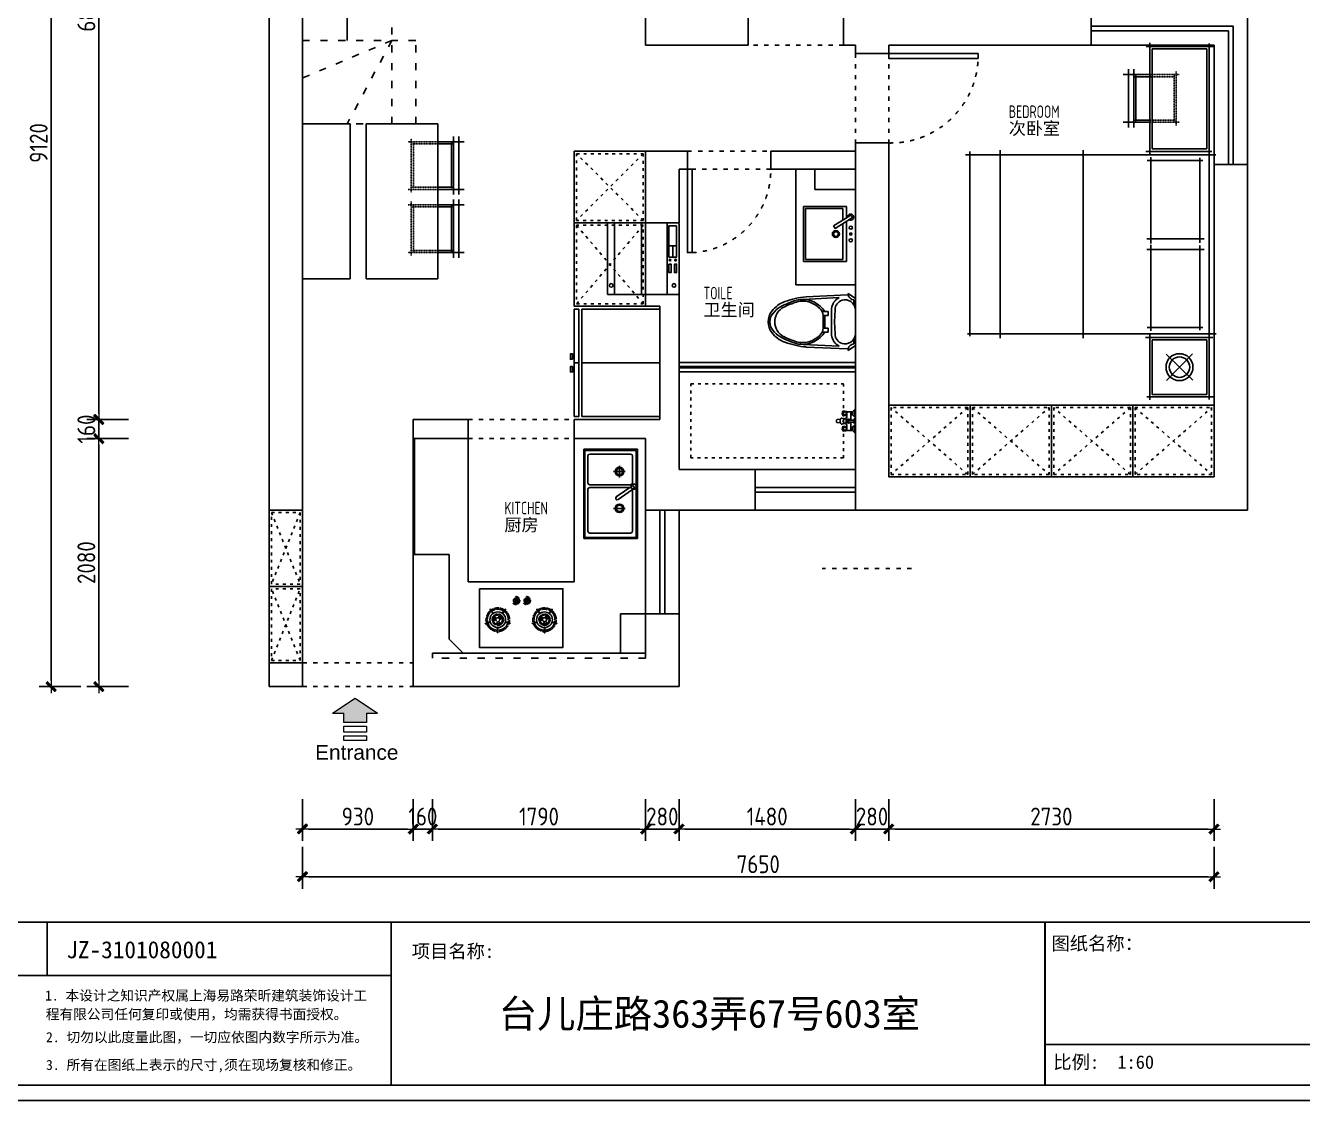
# Model space of a CAD drawing. Header units: millimetres. Extents: x -58733 to 427521, y -235734 to 553534.
# Drawn here: x 8254 to 18970, y 438653 to 447669 of the extents above; entities that cross this region are included whole.
import ezdxf

# ---------------------------------------------------------------- set-up
doc = ezdxf.new("R2010")
doc.units = ezdxf.units.MM
doc.linetypes.add('ACAD_ISO02W100', pattern=[15, 12, -3])
doc.linetypes.add('ACAD_ISO03W100', pattern=[30, 12, -18])
for name, color, linetype in [('00-墙体', 7, 'Continuous'), ('02-洁具及配件（地平图显示）', 1, 'Continuous'), ('02-活动家具', 1, 'Continuous'), ('4平-文字', 7, 'Continuous'), ('4平-灶具', 7, 'Continuous'), ('E-立面活动家具', 1, 'Continuous'), ('ZL家具内框', 251, 'Continuous'), ('ZL家具外框', 1, 'Continuous'), ('ZL窗户内线', 251, 'Continuous'), ('图框', 251, 'Continuous'), ('目录文字', 8, 'Continuous')]:
    doc.layers.add(name, color=color, linetype=linetype)
for name, color, linetype, lineweight in [('0－图框', 8, 'Continuous', 0), ('P★10 文字说明', 32, 'Continuous', 0), ('P－墙体', 255, 'Continuous', 15), ('墙体', 7, 'Continuous', 30)]:
    doc.layers.add(name, color=color, linetype=linetype, lineweight=lineweight)
doc.styles.add('CCD_DIM', font='ARCHS.SHX')
doc.styles.add('DIM_FONT', font='', dxfattribs={"width": 0.8})
doc.styles.get("Standard").update_dxf_attribs({"font": 'simsun.ttc'})
doc.styles.add('宋体', font='simsun.ttc', dxfattribs={"height": 120})
doc.styles.add('编号', font='ARCHSTYL.SHX', dxfattribs={"width": 0.8})
doc.styles.add('黑体', font='simhei.ttf')
doc.styles.get('DIM_FONT').set_extended_font_data('SimSun')
doc.dimstyles.new('海龍1：50', dxfattribs={"dimscale": 50, "dimtxt": 3, "dimasz": 1, "dimexe": 2, "dimexo": 2, "dimgap": 0.6, "dimtad": 1, "dimdec": 0, "dimrnd": 5, "dimdsep": 46, "dimtxsty": 'CCD_DIM', "dimblk": 'WS-cj', "dimcen": 1, "dimclrd": 242, "dimclre": 242, "dimclrt": 2, "dimadec": 0, "dimazin": 2, "dimtfac": 1, "dimtdec": 0, "dimtix": 1, "dimtmove": 2, "dimatfit": 3, "dimldrblk": 'CCD_Leader_Arrow', "dimfxl": 5, "dimfxlon": 1, "dimtolj": 1, "dimarcsym": 0})

# ---------------------------------------------------------------- blocks, each defined once
blk = doc.blocks.new('A$C79D64CA1')
at = {"layer": '0－图框'}
blk.add_hatch(color=6, dxfattribs=at).paths.add_polyline_path([(378, 227), (284, 227), (284, 151), (95, 151), (95, 227), (0, 227), (189, 353)])
at = {"layer": '0－图框', "color": 6}
for p, q in [((189, 353), (0, 227)), ((378, 227), (189, 353)), ((95, 227), (0, 227)), ((378, 227), (284, 227))]:
    blk.add_line(p, q, dxfattribs=at)
blk.add_lwpolyline([(95, 227), (95, 151), (284, 151), (284, 227)], dxfattribs=at)
for points in [[(284, 120), (95, 120), (95, 69), (284, 69)], [(284, 38), (95, 38), (95, 0), (284, 0)]]:
    blk.add_lwpolyline(points, close=True, dxfattribs=at)
blk = doc.blocks.new('gsdfgfsdg')
at = {"layer": '0－图框', "color": 7, "xscale": -1, "rotation": 270}
blk.add_blockref('A$C79D64CA1', (-31077, -43831), dxfattribs=at)
at = {"layer": '0－图框', "color": 7, "insert": (-31178, -43656), "char_height": 125, "width": 1449.58, "attachment_point": 5, "rotation": 270}
blk.add_mtext('{\\fArial|b0|i0|c0|p32;Entrance}', dxfattribs=at)
blk = doc.blocks.new('WS-cj')
blk.add_hatch(color=1).paths.add_polyline_path([(0.59, 0.82), (-0.82, -0.59), (-0.59, -0.82), (0.82, 0.59)])
at = {"color": 1, "linetype": 'ByBlock', "lineweight": 0}
for p, q in [((-1.1, 0), (0, 0)), ((0, 0), (1.1, 0))]:
    blk.add_line(p, q, dxfattribs=at)
at = {"color": 1}
blk.add_lwpolyline([(0.59, 0.82), (-0.82, -0.59), (-0.59, -0.82), (0.82, 0.59)], close=True, dxfattribs=at)
blk = doc.blocks.new('*D53')
at = {"color": 242, "lineweight": -2}
for p, q in [((10578, 441179), (10578, 440829)), ((11508, 441179), (11508, 440829)), ((10628, 440929), (11458, 440929))]:
    blk.add_line(p, q, dxfattribs=at)
at = {"layer": 'Defpoints', "color": 0}
for p in [(10578, 441329), (11508, 441329), (11508, 440929)]:
    blk.add_point(p, dxfattribs=at)
at = {"color": 242, "lineweight": -2, "xscale": 50, "yscale": 50, "zscale": 50, "rotation": 180}
blk.add_blockref('WS-cj', (10578, 440929), dxfattribs=at)
at = {"color": 242, "lineweight": -2, "xscale": 50, "yscale": 50, "zscale": 50}
blk.add_blockref('WS-cj', (11508, 440929), dxfattribs=at)
at = {"color": 2, "insert": (11043, 441034), "char_height": 150, "attachment_point": 5, "style": 'CCD_DIM'}
blk.add_mtext('\\A1;930', dxfattribs=at)
blk = doc.blocks.new('CCD_Leader_Arrow')
at = {"color": 1, "linetype": 'ByBlock'}
blk.add_line((0, 0), (-1, 0), dxfattribs=at)
for points in [[(-0.86, 0.67), (-0.6, 0.85), (-0.24, 0), (0, 0)], [(-0.86, -0.67), (-0.6, -0.85), (-0.24, 0), (0, 0)]]:
    blk.add_solid(points, dxfattribs=at)
blk = doc.blocks.new('*D54')
at = {"color": 242, "lineweight": -2}
for p, q in [((11508, 441179), (11508, 440829)), ((11668, 441179), (11668, 440829)), ((11458, 440929), (11408, 440929)), ((11508, 440929), (11668, 440929)), ((11718, 440929), (11768, 440929))]:
    blk.add_line(p, q, dxfattribs=at)
at = {"layer": 'Defpoints', "color": 0}
for p in [(11508, 441329), (11668, 441329), (11668, 440929)]:
    blk.add_point(p, dxfattribs=at)
at = {"color": 242, "lineweight": -2, "xscale": 50, "yscale": 50, "zscale": 50}
blk.add_blockref('WS-cj', (11508, 440929), dxfattribs=at)
at = {"color": 242, "lineweight": -2, "xscale": 50, "yscale": 50, "zscale": 50, "rotation": 180}
blk.add_blockref('WS-cj', (11668, 440929), dxfattribs=at)
at = {"color": 2, "insert": (11588, 441034), "char_height": 150, "attachment_point": 5, "style": 'CCD_DIM'}
blk.add_mtext('\\A1;160', dxfattribs=at)
blk = doc.blocks.new('*D55')
at = {"color": 242, "lineweight": -2}
for p, q in [((11668, 441179), (11668, 440829)), ((13458, 441179), (13458, 440829)), ((11718, 440929), (13408, 440929))]:
    blk.add_line(p, q, dxfattribs=at)
at = {"layer": 'Defpoints', "color": 0}
for p in [(11668, 441329), (13458, 441329), (13458, 440929)]:
    blk.add_point(p, dxfattribs=at)
at = {"color": 242, "lineweight": -2, "xscale": 50, "yscale": 50, "zscale": 50, "rotation": 180}
blk.add_blockref('WS-cj', (11668, 440929), dxfattribs=at)
at = {"color": 242, "lineweight": -2, "xscale": 50, "yscale": 50, "zscale": 50}
blk.add_blockref('WS-cj', (13458, 440929), dxfattribs=at)
at = {"color": 2, "insert": (12563, 441034), "char_height": 150, "attachment_point": 5, "style": 'CCD_DIM'}
blk.add_mtext('\\A1;1790', dxfattribs=at)
blk = doc.blocks.new('*D56')
at = {"color": 242, "lineweight": -2}
for p, q in [((13458, 441179), (13458, 440829)), ((13738, 441179), (13738, 440829)), ((13408, 440929), (13358, 440929)), ((13458, 440929), (13738, 440929)), ((13788, 440929), (13838, 440929))]:
    blk.add_line(p, q, dxfattribs=at)
at = {"layer": 'Defpoints', "color": 0}
for p in [(13458, 441329), (13738, 441329), (13738, 440929)]:
    blk.add_point(p, dxfattribs=at)
at = {"color": 242, "lineweight": -2, "xscale": 50, "yscale": 50, "zscale": 50}
blk.add_blockref('WS-cj', (13458, 440929), dxfattribs=at)
at = {"color": 242, "lineweight": -2, "xscale": 50, "yscale": 50, "zscale": 50, "rotation": 180}
blk.add_blockref('WS-cj', (13738, 440929), dxfattribs=at)
at = {"color": 2, "insert": (13598, 441034), "char_height": 150, "attachment_point": 5, "style": 'CCD_DIM'}
blk.add_mtext('\\A1;280', dxfattribs=at)
blk = doc.blocks.new('*D57')
at = {"color": 242, "lineweight": -2}
for p, q in [((13738, 441179), (13738, 440829)), ((15218, 441179), (15218, 440829)), ((13788, 440929), (15168, 440929))]:
    blk.add_line(p, q, dxfattribs=at)
at = {"layer": 'Defpoints', "color": 0}
for p in [(13738, 441329), (15218, 441329), (15218, 440929)]:
    blk.add_point(p, dxfattribs=at)
at = {"color": 242, "lineweight": -2, "xscale": 50, "yscale": 50, "zscale": 50, "rotation": 180}
blk.add_blockref('WS-cj', (13738, 440929), dxfattribs=at)
at = {"color": 242, "lineweight": -2, "xscale": 50, "yscale": 50, "zscale": 50}
blk.add_blockref('WS-cj', (15218, 440929), dxfattribs=at)
at = {"color": 2, "insert": (14478, 441034), "char_height": 150, "attachment_point": 5, "style": 'CCD_DIM'}
blk.add_mtext('\\A1;1480', dxfattribs=at)
blk = doc.blocks.new('*D58')
at = {"color": 242, "lineweight": -2}
for p, q in [((15218, 441179), (15218, 440829)), ((15498, 441179), (15498, 440829)), ((15168, 440929), (15118, 440929)), ((15218, 440929), (15498, 440929)), ((15548, 440929), (15598, 440929))]:
    blk.add_line(p, q, dxfattribs=at)
at = {"layer": 'Defpoints', "color": 0}
for p in [(15218, 441329), (15498, 441329), (15498, 440929)]:
    blk.add_point(p, dxfattribs=at)
at = {"color": 242, "lineweight": -2, "xscale": 50, "yscale": 50, "zscale": 50}
blk.add_blockref('WS-cj', (15218, 440929), dxfattribs=at)
at = {"color": 242, "lineweight": -2, "xscale": 50, "yscale": 50, "zscale": 50, "rotation": 180}
blk.add_blockref('WS-cj', (15498, 440929), dxfattribs=at)
at = {"color": 2, "insert": (15358, 441034), "char_height": 150, "attachment_point": 5, "style": 'CCD_DIM'}
blk.add_mtext('\\A1;280', dxfattribs=at)
blk = doc.blocks.new('*D59')
at = {"color": 242, "lineweight": -2}
for p, q in [((15498, 441179), (15498, 440829)), ((18228, 441179), (18228, 440829)), ((15548, 440929), (18178, 440929))]:
    blk.add_line(p, q, dxfattribs=at)
at = {"layer": 'Defpoints', "color": 0}
for p in [(15498, 441329), (18228, 441329), (18228, 440929)]:
    blk.add_point(p, dxfattribs=at)
at = {"color": 242, "lineweight": -2, "xscale": 50, "yscale": 50, "zscale": 50, "rotation": 180}
blk.add_blockref('WS-cj', (15498, 440929), dxfattribs=at)
at = {"color": 242, "lineweight": -2, "xscale": 50, "yscale": 50, "zscale": 50}
blk.add_blockref('WS-cj', (18228, 440929), dxfattribs=at)
at = {"color": 2, "insert": (16863, 441034), "char_height": 150, "attachment_point": 5, "style": 'CCD_DIM'}
blk.add_mtext('\\A1;2730', dxfattribs=at)
blk = doc.blocks.new('*D60')
at = {"color": 242, "lineweight": -2}
for p, q in [((10578, 440779), (10578, 440429)), ((18228, 440779), (18228, 440429)), ((10628, 440529), (18178, 440529))]:
    blk.add_line(p, q, dxfattribs=at)
at = {"layer": 'Defpoints', "color": 0}
for p in [(10578, 441329), (18228, 441329), (18228, 440529)]:
    blk.add_point(p, dxfattribs=at)
at = {"color": 242, "lineweight": -2, "xscale": 50, "yscale": 50, "zscale": 50, "rotation": 180}
blk.add_blockref('WS-cj', (10578, 440529), dxfattribs=at)
at = {"color": 242, "lineweight": -2, "xscale": 50, "yscale": 50, "zscale": 50}
blk.add_blockref('WS-cj', (18228, 440529), dxfattribs=at)
at = {"color": 2, "insert": (14403, 440634), "char_height": 150, "attachment_point": 5, "style": 'CCD_DIM'}
blk.add_mtext('\\A1;7650', dxfattribs=at)
blk = doc.blocks.new('*D61')
at = {"color": 242, "lineweight": -2}
for p, q in [((9119, 451244), (8769, 451244)), ((8869, 451194), (8869, 444414)), ((9119, 444364), (8769, 444364))]:
    blk.add_line(p, q, dxfattribs=at)
at = {"layer": 'Defpoints', "color": 0}
for p in [(9269, 451244), (8869, 444364), (9269, 444364)]:
    blk.add_point(p, dxfattribs=at)
at = {"color": 242, "lineweight": -2, "xscale": 50, "yscale": 50, "zscale": 50}
for p, rotation in [((8869, 451244), 90), ((8869, 444364), 270)]:
    blk.add_blockref('WS-cj', p, dxfattribs=dict(at, rotation=rotation))
at = {"color": 2, "insert": (8764, 447804), "char_height": 150, "attachment_point": 5, "rotation": 90, "style": 'CCD_DIM'}
blk.add_mtext('\\A1;6880', dxfattribs=at)
blk = doc.blocks.new('*D62')
at = {"color": 242, "lineweight": -2}
for p, q in [((8869, 444414), (8869, 444464)), ((9119, 444364), (8769, 444364)), ((8869, 444364), (8869, 444204)), ((9119, 444204), (8769, 444204)), ((8869, 444154), (8869, 444104))]:
    blk.add_line(p, q, dxfattribs=at)
at = {"layer": 'Defpoints', "color": 0}
for p in [(9269, 444364), (8869, 444204), (9269, 444204)]:
    blk.add_point(p, dxfattribs=at)
at = {"color": 242, "lineweight": -2, "xscale": 50, "yscale": 50, "zscale": 50}
for p, rotation in [((8869, 444364), 270), ((8869, 444204), 90)]:
    blk.add_blockref('WS-cj', p, dxfattribs=dict(at, rotation=rotation))
at = {"color": 2, "insert": (8764, 444284), "char_height": 150, "attachment_point": 5, "rotation": 90, "style": 'CCD_DIM'}
blk.add_mtext('\\A1;160', dxfattribs=at)
blk = doc.blocks.new('*D63')
at = {"color": 242, "lineweight": -2}
for p, q in [((9119, 444204), (8769, 444204)), ((8869, 444154), (8869, 442174)), ((9119, 442124), (8769, 442124))]:
    blk.add_line(p, q, dxfattribs=at)
at = {"layer": 'Defpoints', "color": 0}
for p in [(9269, 444204), (8869, 442124), (9269, 442124)]:
    blk.add_point(p, dxfattribs=at)
at = {"color": 242, "lineweight": -2, "xscale": 50, "yscale": 50, "zscale": 50}
for p, rotation in [((8869, 444204), 90), ((8869, 442124), 270)]:
    blk.add_blockref('WS-cj', p, dxfattribs=dict(at, rotation=rotation))
at = {"color": 2, "insert": (8764, 443164), "char_height": 150, "attachment_point": 5, "rotation": 90, "style": 'CCD_DIM'}
blk.add_mtext('\\A1;2080', dxfattribs=at)
blk = doc.blocks.new('*D64')
at = {"color": 242, "lineweight": -2}
for p, q in [((8719, 451244), (8369, 451244)), ((8469, 442174), (8469, 451194)), ((8719, 442124), (8369, 442124))]:
    blk.add_line(p, q, dxfattribs=at)
at = {"layer": 'Defpoints', "color": 0}
for p in [(8469, 451244), (9269, 451244), (9269, 442124)]:
    blk.add_point(p, dxfattribs=at)
at = {"color": 242, "lineweight": -2, "xscale": 50, "yscale": 50, "zscale": 50}
for p, rotation in [((8469, 451244), 90), ((8469, 442124), 270)]:
    blk.add_blockref('WS-cj', p, dxfattribs=dict(at, rotation=rotation))
at = {"color": 2, "insert": (8364, 446684), "char_height": 150, "attachment_point": 5, "rotation": 90, "style": 'CCD_DIM'}
blk.add_mtext('\\A1;9120', dxfattribs=at)
blk = doc.blocks.new('图框1比60')
at = {"color": 8}
blk.add_line((176692, 45797), (176692, 44297), dxfattribs=at)
at = {"layer": '图框', "color": 8}
for p, q in [((161809, 45797), (185898, 45797)), ((161809, 45797), (185898, 45797)), ((167511, 45797), (167511, 45305)), ((170675, 45797), (170675, 44297)), ((176692, 45797), (176692, 44297)), ((170675, 45305), (166465, 45305)), ((179360, 44672), (176692, 44672)), ((161809, 44297), (185898, 44297))]:
    blk.add_line(p, q, dxfattribs=at)
at = {"layer": '图框', "color": 121}
blk.add_line((161670, 44157), (186038, 44157), dxfattribs=at)
at = {"layer": '目录文字', "width": 1}
blk.add_text('JZ-3101080001', height=157.18, dxfattribs=at).set_placement((167687, 45465))
at = {"layer": '目录文字', "color": 8, "width": 0.999898}
for s, height, style, p in [('项目名称:', 123.3, '黑体', (170866, 45468)), ('图纸名称：', 123.3, '黑体', (176753, 45540)), ('1. 本设计之知识产权属上海易路荣昕建筑装饰设计工', 92.51, '黑体', (167491, 45076)), ('台儿庄路363弄67号603室', 258.72, '宋体', (171666, 44826)), ('程有限公司任何复印或使用，均需获得书面授权。', 92.51, '黑体', (167498, 44904)), ('2. 切勿以此度量此图，一切应依图内数字所示为准。', 92.51, '黑体', (167500, 44693)), ('3. 所有在图纸上表示的尺寸,须在现场复核和修正。', 92.51, '黑体', (167500, 44438)), ('比例:  1:60', 123.8, '宋体', (176769, 44448))]:
    blk.add_text(s, height=height, dxfattribs=dict(at, style=style)).set_placement(p)
blk = doc.blocks.new('235434234234dgfhfsdf3')
for p, q in [((294020, 310028), (294020, 310618)), ((294620, 310618), (294020, 310618)), ((294620, 310618), (294620, 310028)), ((294610, 310018), (294030, 310018))]:
    blk.add_line(p, q)
at = {"color": 251}
for p, q in [((294020, 310560), (294620, 310560)), ((294057, 310560), (294129, 310560)), ((294620, 310334), (294020, 310334)), ((294620, 310118), (294020, 310118)), ((294426, 310070), (294333, 310070)), ((294426, 310102), (294426, 310038))]:
    blk.add_line(p, q, dxfattribs=at)
for points in [[(294274, 310102), (294202, 310102), (294202, 310085), (294274, 310085)], [(294274, 310056), (294202, 310056), (294202, 310039), (294274, 310039)], [(294595, 310038), (294333, 310038), (294333, 310102), (294595, 310102)]]:
    blk.add_lwpolyline(points, close=True, dxfattribs=at)
for centre, radius in [((294095, 310587), 15.2), ((294095, 310060), 15.2), ((294307, 310093), 6.66), ((294307, 310047), 6.66)]:
    blk.add_circle(centre, radius, dxfattribs=at)
for centre, start, end in [((294030, 310028), 180, 270), ((294610, 310028), 270, 0)]:
    blk.add_arc(centre, 10, start, end)
at = {"color": 251, "style": 'DIM_FONT', "text_generation_flag": 4, "width": 0.8, "flags": 9}
for tag in ['YSIZE', 'XSIZE']:
    blk.add_attdef(tag, (294620, 310618), '', height=0.5, rotation=180, dxfattribs=at)
blk = doc.blocks.new('A$C50B2114E')
for p, q in [((2374, 2067), (837, 2067)), ((2387, 2067), (841, 2067)), ((858, 2087), (858, 0)), ((2358, 1), (2358, 2102)), ((305, 557), (854, 557)), ((328, 25), (328, 580)), ((328, 557), (804, 557)), ((828, 557), (352, 557)), ((828, 592), (828, 28)), ((3299, 557), (2367, 557)), ((2388, 589), (2388, 35)), ((3268, 23), (3268, 586)), ((858, 57), (306, 57)), ((2374, 17), (837, 17)), ((851, 57), (2369, 57)), ((2366, 57), (3294, 57)), ((2388, 57), (3244, 57)), ((3268, 57), (2412, 57))]:
    blk.add_line(p, q)
at = {"color": 251}
for p, q in [((2398, 1811), (821, 1811)), ((2398, 1115), (821, 1115)), ((348, 77), (348, 537)), ((348, 537), (808, 537)), ((808, 537), (808, 77)), ((1604, 547), (883, 547)), ((910, 577), (910, 112)), ((1565, 100), (1565, 582)), ((1616, 547), (2338, 547)), ((1655, 100), (1655, 582)), ((2310, 577), (2310, 112)), ((2408, 537), (2408, 77)), ((3248, 537), (2408, 537)), ((3248, 77), (3248, 537)), ((465, 416), (691, 199)), ((468, 196), (688, 419)), ((888, 136), (1599, 136)), ((2333, 136), (1621, 136)), ((808, 77), (348, 77)), ((2408, 77), (3248, 77))]:
    blk.add_line(p, q, dxfattribs=at)
for radius in [113, 85.8]:
    blk.add_circle((578, 307), radius, dxfattribs=at)
blk = doc.blocks.new('A$C2EBB641D')
for p, q in [((533, 667), (200, 667)), ((267, 733), (267, 0)), ((333, 733), (333, 0)), ((200, 67), (533, 67))]:
    blk.add_line(p, q)
at = {"color": 251}
for p, q in [((360, 653), (360, 80)), ((533, 640), (347, 640)), ((347, 93), (533, 93))]:
    blk.add_line(p, q, dxfattribs=at)
at = {"color": 250, "linetype": 'ACAD_ISO03W100', "ltscale": 0.1}
for p, q in [((907, 667), (533, 667)), ((840, 80), (840, 653)), ((867, 27), (867, 707)), ((853, 640), (533, 640)), ((533, 93), (853, 93)), ((533, 67), (907, 67))]:
    blk.add_line(p, q, dxfattribs=at)
blk = doc.blocks.new('A$C314F5E14')
at = {"color": 251}
for p, q in [((91, 393), (91, 50)), ((333, 408), (106, 408)), ((238, 248), (238, 348)), ((348, 50), (348, 393)), ((375, 427), (353, 411)), ((353, 411), (450, 273)), ((371, 393), (371, 50)), ((472, 288), (375, 427)), ((738, 408), (386, 408)), ((546, 248), (546, 348)), ((753, 50), (753, 393)), ((286, 300), (190, 300)), ((106, 35), (333, 35)), ((386, 35), (738, 35))]:
    blk.add_line(p, q, dxfattribs=at)
for centre, radius in [((238, 300), 36.1), ((238, 300), 27.1), ((546, 300), 36.1), ((546, 300), 27.1)]:
    blk.add_circle(centre, radius, dxfattribs=at)
for centre, radius, start, end in [((364, 419), 21.7, 342.6068, 267.3353), ((106, 393), 15, 90, 180), ((333, 393), 15, 0, 90), ((386, 393), 15, 90, 180), ((738, 393), 15, 0, 90), ((461, 281), 13.3, 214.971, 34.971), ((106, 50), 15, 180, 270), ((333, 50), 15, 270, 0), ((386, 50), 15, 180, 270), ((738, 50), 15, 270, 0)]:
    blk.add_arc(centre, radius, start, end, dxfattribs=at)
at = {"layer": 'ZL家具外框'}
for p, q in [((50, 0), (50, 450)), ((50, 450), (800, 450)), ((60, 10), (60, 440)), ((60, 440), (790, 440)), ((790, 440), (790, 10)), ((800, 0), (800, 450)), ((800, 0), (50, 0)), ((790, 10), (60, 10))]:
    blk.add_line(p, q, dxfattribs=at)
blk = doc.blocks.new('G$CC743C0DE')
at = {"layer": '4平-灶具', "color": 1, "linetype": 'ACAD_ISO03W100'}
for centre, start, end in [((90, 321), 35.9993, 215.9993), ((217, 321), 323.9993, 143.9993), ((483, 321), 35.9993, 215.9993), ((610, 321), 323.9993, 143.9993), ((154, 125), 179.9993, 359.9993), ((257, 200), 251.9993, 71.9993), ((443, 200), 107.9993, 287.9993), ((546, 125), 179.9993, 359.9993), ((649, 200), 251.9993, 71.9993)]:
    blk.add_arc(centre, 1.65, start, end, dxfattribs=at)
at = {"layer": 'ZL家具内框', "linetype": 'ACAD_ISO02W100', "ltscale": 0.2}
for p, q in [((284, 372), (282, 370)), ((303, 364), (303, 361)), ((305, 424), (305, 427)), ((306, 364), (306, 361)), ((335, 395), (338, 395)), ((335, 392), (338, 392)), ((374, 372), (372, 370)), ((394, 364), (394, 361)), ((395, 424), (395, 427)), ((397, 364), (397, 361)), ((425, 395), (428, 395)), ((425, 392), (428, 392))]:
    blk.add_line(p, q, dxfattribs=at)
for centre, radius in [((154, 233), 47.3), ((154, 233), 38.5), ((154, 233), 16.5), ((546, 233), 47.3), ((546, 233), 38.5), ((546, 233), 16.5)]:
    blk.add_circle(centre, radius, dxfattribs=at)
for centre, radius, start, end in [((154, 233), 99, 54.9543, 125.0444), ((305, 394), 33, 224.9993, 267.3941), ((305, 394), 30, 224.9993, 267.1333), ((305, 394), 33, 2.6046, 89.9993), ((305, 394), 30, 2.8653, 89.9993), ((305, 394), 30, 272.8653, 357.1333), ((305, 394), 33, 272.6046, 357.3941), ((395, 394), 33, 224.9993, 267.3941), ((395, 394), 30, 224.9993, 267.1333), ((395, 394), 33, 2.6046, 89.9993), ((395, 394), 30, 2.8653, 89.9993), ((395, 394), 30, 272.8653, 357.1333), ((395, 394), 33, 272.6046, 357.3941), ((546, 233), 99, 54.9543, 125.0444), ((154, 233), 99, 126.9543, 197.0444), ((154, 233), 88, 127.0737, 196.925), ((154, 233), 88, 55.0737, 124.925), ((154, 233), 33, 146.4735, 179.9993), ((126, 233), 5.5, 179.9993, 359.9993), ((131, 248), 5.5, 326.4735, 146.4735), ((154, 233), 22, 146.4735, 179.9993), ((167, 257), 5.5, 59.9993, 239.9993), ((154, 233), 22, 26.4735, 59.9993), ((167, 209), 5.5, 299.9993, 119.9993), ((154, 233), 33, 26.4735, 59.9993), ((178, 245), 5.5, 206.4735, 26.4735), ((154, 233), 88, 343.0737, 52.925), ((154, 233), 99, 342.9543, 53.0444), ((546, 233), 99, 126.9543, 197.0444), ((546, 233), 88, 127.0737, 196.925), ((546, 233), 88, 55.0737, 124.925), ((546, 233), 33, 146.4735, 179.9993), ((519, 233), 5.5, 179.9993, 359.9993), ((523, 248), 5.5, 326.4735, 146.4735), ((546, 233), 22, 146.4735, 179.9993), ((560, 257), 5.5, 59.9993, 239.9993), ((546, 233), 22, 26.4735, 59.9993), ((560, 209), 5.5, 299.9993, 119.9993), ((546, 233), 33, 26.4735, 59.9993), ((571, 245), 5.5, 206.4735, 26.4735), ((546, 233), 88, 343.0737, 52.925), ((546, 233), 99, 342.9543, 53.0444), ((154, 233), 99, 198.9543, 269.0444), ((154, 233), 88, 199.0737, 268.925), ((152, 206), 5.5, 86.4735, 266.4735), ((154, 233), 22, 266.4735, 299.9993), ((154, 233), 33, 266.4735, 299.9993), ((154, 233), 88, 271.0737, 340.925), ((154, 233), 99, 270.9543, 341.0444), ((546, 233), 99, 198.9543, 269.0444), ((546, 233), 88, 199.0737, 268.925), ((545, 206), 5.5, 86.4735, 266.4735), ((546, 233), 33, 266.4735, 299.9993), ((546, 233), 22, 266.4735, 299.9993), ((546, 233), 88, 271.0737, 340.925), ((546, 233), 99, 270.9543, 341.0444)]:
    blk.add_arc(centre, radius, start, end, dxfattribs=at)
at = {"layer": 'ZL家具外框'}
for p, q in [((115, 289), (91, 322)), ((192, 289), (216, 322)), ((302, 376), (302, 411)), ((308, 376), (308, 411)), ((392, 376), (392, 411)), ((398, 376), (398, 411)), ((508, 289), (484, 322)), ((585, 289), (609, 322)), ((113, 287), (89, 320)), ((195, 287), (219, 320)), ((505, 287), (481, 320)), ((587, 287), (611, 320)), ((89, 214), (50, 201)), ((90, 211), (51, 198)), ((152, 166), (152, 125)), ((155, 166), (155, 125)), ((217, 211), (256, 198)), ((219, 214), (257, 201)), ((481, 214), (443, 201)), ((483, 211), (444, 198)), ((545, 166), (545, 125)), ((548, 166), (548, 125)), ((610, 211), (649, 198)), ((611, 214), (650, 201))]:
    blk.add_line(p, q, dxfattribs=at)
blk.add_lwpolyline([(0, 492), (700, 492), (700, 0), (0, 0)], close=True, dxfattribs=at)
for centre, radius in [((305, 394), 20), ((395, 394), 20), ((154, 233), 66), ((546, 233), 66)]:
    blk.add_circle(centre, radius, dxfattribs=at)
for centre, radius, start, end in [((305, 394), 18, 99.5934, 260.4053), ((305, 411), 3.01, 355.1237, 184.8749), ((305, 377), 3.01, 175.1237, 4.8749), ((305, 394), 18, 279.5934, 80.4053), ((395, 394), 18, 99.5934, 260.4053), ((395, 411), 3.01, 355.1237, 184.8749), ((395, 377), 3.01, 175.1237, 4.8749), ((395, 394), 18, 279.5934, 80.4053), ((114, 288), 1.65, 215.9993, 35.9993), ((193, 288), 1.65, 143.9993, 323.9993), ((507, 288), 1.65, 215.9993, 35.9993), ((586, 288), 1.65, 143.9993, 323.9993), ((51, 200), 1.65, 107.9993, 287.9993), ((89, 212), 1.65, 287.9993, 107.9993), ((154, 166), 1.65, 359.9993, 179.9993), ((218, 212), 1.65, 71.9993, 251.9993), ((482, 212), 1.65, 287.9993, 107.9993), ((546, 166), 1.65, 359.9993, 179.9993), ((611, 212), 1.65, 71.9993, 251.9993)]:
    blk.add_arc(centre, radius, start, end, dxfattribs=at)
blk = doc.blocks.new('G$C234987D3')
for points in [[(657, 1100), (0, 1100), (0, 650), (657, 650)], [(720, 1100), (682, 1100), (682, 650), (720, 650)], [(657, 200), (0, 200), (0, 650), (657, 650)], [(720, 200), (682, 200), (682, 650), (720, 650)]]:
    blk.add_lwpolyline(points, close=True)
at = {"color": 251}
for points in [[(733, 681), (733, 725), (751, 725), (751, 681)], [(733, 619), (733, 575), (751, 575), (751, 619)]]:
    blk.add_lwpolyline(points, close=True, dxfattribs=at)
blk = doc.blocks.new('A$C161B1048')
for p, q in [((0, 159), (58, 159)), ((0, 151), (0, 159)), ((0, 151), (16, 135)), ((16, 135), (19, 135)), ((19, 130), (16, 128)), ((16, 128), (16, 122)), ((16, 122), (19, 120)), ((19, 120), (16, 118)), ((16, 118), (16, 89)), ((19, 135), (19, 130)), ((39, 120), (86, 120)), ((40, 135), (40, 130)), ((43, 135), (40, 135)), ((40, 130), (42, 128)), ((42, 122), (40, 120)), ((42, 128), (42, 122)), ((58, 151), (43, 135)), ((58, 159), (58, 151)), ((119, 159), (71, 159)), ((86, 147), (85, 147)), ((86, 147), (86, 100)), ((95, 147), (86, 147)), ((95, 147), (104, 147)), ((104, 147), (104, 100)), ((104, 147), (106, 147)), ((104, 120), (171, 120)), ((190, 159), (132, 159)), ((132, 159), (132, 151)), ((132, 151), (147, 135)), ((147, 135), (150, 135)), ((150, 130), (148, 128)), ((148, 128), (148, 122)), ((148, 122), (150, 120)), ((150, 135), (150, 130)), ((172, 120), (171, 120)), ((172, 135), (172, 130)), ((175, 135), (172, 135)), ((172, 130), (174, 128)), ((174, 122), (172, 120)), ((174, 128), (174, 122)), ((174, 89), (174, 118)), ((190, 151), (175, 135)), ((190, 151), (190, 159)), ((18, 87), (18, 86)), ((43, 87), (55, 87)), ((43, 86), (43, 87)), ((70, 46), (79, 84)), ((70, 44), (70, 44)), ((75, 74), (75, 67)), ((79, 34), (82, 5)), ((86, 100), (104, 100)), ((86, 89), (86, 85)), ((86, 89), (104, 89)), ((88, 0), (95, 0)), ((102, 0), (95, 0)), ((104, 89), (104, 85)), ((111, 34), (107, 5)), ((111, 84), (120, 46)), ((147, 87), (134, 87)), ((147, 86), (147, 87)), ((171, 87), (171, 87)), ((171, 87), (171, 86))]:
    blk.add_line(p, q)
at = {"color": 251}
for p, q in [((58, 151), (0, 151)), ((19, 135), (29, 135)), ((19, 130), (29, 130)), ((19, 120), (29, 120)), ((23, 128), (21, 130)), ((21, 120), (23, 122)), ((23, 128), (26, 130)), ((23, 122), (23, 128)), ((23, 122), (26, 120)), ((40, 135), (29, 135)), ((40, 130), (29, 130)), ((40, 120), (29, 120)), ((35, 128), (32, 130)), ((35, 122), (32, 120)), ((35, 128), (37, 130)), ((35, 122), (35, 128)), ((37, 120), (35, 122)), ((132, 151), (190, 151)), ((150, 135), (161, 135)), ((150, 130), (161, 130)), ((150, 120), (161, 120)), ((155, 128), (153, 130)), ((153, 120), (155, 122)), ((155, 128), (158, 130)), ((155, 122), (155, 128)), ((155, 122), (158, 120)), ((172, 135), (161, 135)), ((172, 130), (161, 130)), ((172, 120), (161, 120)), ((167, 128), (164, 130)), ((167, 122), (164, 120)), ((167, 128), (169, 130)), ((167, 122), (167, 128)), ((169, 120), (167, 122)), ((15, 54), (20, 78)), ((18, 87), (43, 87)), ((18, 86), (43, 86)), ((31, 52), (19, 52)), ((31, 52), (42, 52)), ((46, 54), (41, 78)), ((76, 58), (74, 63)), ((79, 57), (76, 58)), ((80, 67), (79, 57)), ((89, 65), (93, 53)), ((93, 53), (98, 53)), ((98, 53), (101, 65)), ((110, 68), (110, 57)), ((110, 57), (114, 58)), ((115, 74), (114, 69)), ((114, 58), (116, 65)), ((121, 44), (121, 44)), ((143, 54), (149, 78)), ((171, 87), (147, 87)), ((171, 86), (147, 86)), ((159, 52), (147, 52)), ((159, 52), (171, 52)), ((175, 54), (169, 78))]:
    blk.add_line(p, q, dxfattribs=at)
for centre, radius, start, end in [((86, 163), 16.1, 196.4663, 264.7097), ((104, 163), 16.1, 275.2903, 343.5337), ((172, 118), 2, 0, 90), ((216, 37), 206, 167.1247, 175.6663), ((32, 106), 57, 247.8225, 268.6863), ((19, 81), 4.17, 95.2861, 155.1491), ((18, 89), 2.26, 180, 283.6855), ((29, 106), 57, 271.3137, 292.1775), ((42, 81), 4.17, 24.8509, 84.7139), ((-155, 37), 206, 4.3337, 12.8753), ((55, 66), 20.9, 23.4502, 90), ((76, 43), 6.14, 155.6461, 180), ((76, 43), 6.14, 180, 221.2126), ((85, 51), 18.4, 221.2126, 244.6886), ((91, 64), 32.8, 244.6886, 258.9162), ((80, 84), 0.732, 111.5874, 180), ((80, 84), 0.732, 180, 248.4126), ((87, 66), 20.2, 99.3077, 111.5874), ((87, 102), 20.2, 248.4126, 260.6923), ((88, 6), 5.6, 186.0979, 272.3749), ((93, 94), 9.16, 140.1022, 219.8978), ((92, 37), 49.5, 96.7319, 99.3077), ((92, 131), 49.5, 260.6923, 266.1163), ((95, 85), 53.9, 258.9162, 270), ((87, 85), 0.443, 180, 247.4671), ((91, 95), 11, 247.4671, 260.2489), ((93, 111), 26.9, 260.2489, 265.9284), ((95, 178), 96.5, 266.1163, 270), ((95, 136), 52.2, 265.9284, 270), ((95, 136), 52.2, 270, 274.0716), ((95, 178), 96.5, 270, 273.8837), ((95, 85), 53.9, 270, 281.0838), ((97, 111), 26.9, 274.0716, 279.7511), ((100, 95), 11, 279.7511, 292.5329), ((98, 131), 49.5, 273.8837, 279.3077), ((102, 6), 5.6, 267.6251, 353.9021), ((97, 94), 9.16, 320.1022, 39.8978), ((98, 37), 49.5, 80.6923, 83.2681), ((104, 85), 0.443, 292.5329, 0), ((99, 64), 32.8, 281.0838, 295.3114), ((103, 66), 20.2, 68.4126, 80.6923), ((103, 102), 20.2, 279.3077, 291.5874), ((110, 84), 0.732, 291.5874, 0), ((110, 84), 0.732, 360, 68.4126), ((105, 51), 18.4, 295.3114, 318.7874), ((134, 66), 20.9, 90, 156.5498), ((115, 43), 6.14, 318.7874, 0), ((115, 43), 6.14, 0, 24.3539), ((345, 37), 206, 167.1247, 175.6663), ((160, 106), 57, 247.8225, 268.6863), ((147, 81), 4.17, 95.2861, 155.1491), ((158, 106), 57, 271.3137, 292.1775), ((172, 89), 2.26, 256.3145, 0), ((171, 81), 4.17, 24.8509, 84.7139), ((-27, 37), 206, 4.3337, 12.8753)]:
    blk.add_arc(centre, radius, start, end)
for centre, radius, start, end in [((95, 100), 17, 122.2278, 235.4154), ((95, 100), 17, 304.4767, 58.4244), ((11, 60), 7.1, 268.6863, 306.614), ((-79, 60), 94, 356.2802, 9.9331), ((19, 57), 4.74, 212.3784, 270), ((30, 73), 10.8, 86.7185, 152.529), ((31, 73), 10.8, 27.471, 93.2815), ((42, 57), 4.74, 270, 327.6216), ((140, 60), 94, 170.0669, 183.7198), ((51, 60), 7.1, 233.386, 271.3137), ((84, 94), 5.2, 68.9619, 78.2634), ((84, 95), 5.2, 281.7366, 291.0381), ((84, 94), 4.83, 47.1211, 68.9619), ((84, 95), 4.83, 291.0381, 312.8789), ((84, 94), 4.53, 24.0405, 47.1211), ((84, 95), 4.53, 312.8789, 335.9595), ((85, 94), 4.18, 0, 24.0405), ((85, 94), 4.18, 335.9595, 0), ((94, 94), 4.18, 155.9595, 180), ((94, 94), 4.18, 180, 204.0405), ((95, 94), 4.53, 132.8789, 155.9595), ((95, 95), 4.53, 204.0405, 227.1211), ((95, 94), 4.83, 111.0381, 132.8789), ((95, 95), 4.83, 227.1211, 248.9619), ((95, 94), 5.2, 90, 111.0381), ((95, 95), 5.2, 248.9619, 270), ((95, 94), 5.2, 68.9619, 90), ((95, 95), 5.2, 270, 291.0381), ((95, 94), 4.83, 47.1211, 68.9619), ((95, 95), 4.83, 291.0381, 312.8789), ((95, 94), 4.53, 24.0405, 47.1211), ((95, 95), 4.53, 312.8789, 335.9595), ((96, 94), 4.18, 0, 24.0405), ((96, 94), 4.18, 335.9595, 0), ((106, 94), 4.18, 155.9595, 180), ((106, 94), 4.18, 180, 204.0405), ((106, 94), 4.53, 132.8789, 155.9595), ((106, 95), 4.53, 204.0405, 227.1211), ((106, 94), 4.83, 111.0381, 132.8789), ((106, 95), 4.83, 227.1211, 248.9619), ((106, 94), 5.2, 101.7366, 111.0381), ((106, 95), 5.2, 248.9619, 258.2634), ((139, 60), 7.1, 268.6863, 306.614), ((49, 60), 94, 356.2802, 9.9331), ((147, 57), 4.74, 212.3784, 270), ((158, 73), 10.8, 86.7185, 152.529), ((160, 73), 10.8, 27.471, 93.2815), ((171, 57), 4.74, 270, 327.6216), ((269, 60), 94, 170.0669, 183.7198), ((179, 60), 7.1, 233.386, 271.3137)]:
    blk.add_arc(centre, radius, start, end, dxfattribs=at)
blk = doc.blocks.new('A$C47FE7B04')
at = {"color": 251}
for p, q in [((35, 136), (50, 437)), ((443, 136), (428, 437)), ((153, 278), (153, 229)), ((153, 229), (186, 229)), ((185, 271), (293, 271)), ((186, 229), (186, 271)), ((292, 256), (186, 256)), ((292, 271), (292, 229)), ((292, 229), (325, 229)), ((325, 229), (325, 278)), ((350, 200), (128, 200)), ((138, 171), (239, 175)), ((340, 171), (239, 175)), ((94, 14), (55, 14)), ((424, 14), (384, 14)), ((76, 0), (403, 0)), ((436, 0), (436, 0))]:
    blk.add_line(p, q, dxfattribs=at)
for p, q in [((12, 67), (28, 412)), ((466, 67), (450, 412)), ((42, 0), (0, 60)), ((436, 0), (478, 60)), ((436, 0), (42, 0))]:
    blk.add_line(p, q)
for centre, radius, start, end in [((305, 501), 254, 128, 158.7), ((239, 580), 151, 53.3224, 126.6999), ((173, 501), 254, 21.3, 52), ((704, 355), 678, 159.5, 175.2), ((-226, 355), 678, 4.8, 20.5), ((76, 64), 63.8, 177, 184.041), ((402, 64), 63.8, 355.9513, 3)]:
    blk.add_arc(centre, radius, start, end)
for centre, radius, start, end in [((302, 523), 216, 127.6232, 150.6955), ((239, 536), 140, 27.1313, 152.8687), ((239, 607), 111, 90, 128.3644), ((239, 607), 111, 51.6356, 90), ((176, 523), 216, 29.3045, 52.3768), ((667, 317), 635, 150.6001, 163.4407), ((667, 317), 620, 152.8687, 163.4334), ((-189, 317), 620, 16.5666, 27.1313), ((-189, 317), 635, 16.5593, 29.3999), ((256, 441), 206, 164.0575, 208.1206), ((256, 441), 191, 164.0809, 199.8651), ((222, 441), 191, 340.1349, 15.9191), ((222, 441), 206, 331.8794, 15.9425), ((291, 457), 244, 207.4735, 235.4741), ((291, 457), 229, 200.5577, 226.0032), ((187, 457), 244, 304.5259, 332.5265), ((187, 457), 229, 313.9968, 339.4423), ((185, 347), 76.2, 226.0032, 270), ((293, 347), 76.2, 270, 313.9968), ((137, 88), 112, 94.5, 155.1), ((144, 89), 89.8, 164.9956, 261.9532), ((141, 82), 89.1, 92.2, 160.4), ((337, 82), 89.1, 19.6, 87.8), ((334, 89), 89.8, 278.0468, 15.0044), ((341, 88), 112, 24.9, 85.5), ((5, 10), 49.9, 81.6639, 95.7795), ((5, 10), 49.9, 4.936, 81.6639), ((473, 10), 49.9, 98.403, 175.064), ((473, 10), 49.9, 84.2205, 98.403)]:
    blk.add_arc(centre, radius, start, end, dxfattribs=at)
blk = doc.blocks.new('A$C148A1841')
at = {"extrusion": (0, 1, 0)}
for p, q in [((0, 360), (0, 0)), ((95, 360), (0, 360)), ((460, 360), (125, 360)), ((460, 0), (460, 360)), ((0, 0), (460, 0))]:
    blk.add_line(p, q, dxfattribs=at)
at = {"color": 251, "ltscale": 10, "extrusion": (0, 1, 0)}
for p, q in [((15, 330), (15, 15)), ((114, 330), (15, 330)), ((445, 330), (143, 330)), ((445, 15), (445, 330)), ((15, 15), (445, 15))]:
    blk.add_line(p, q, dxfattribs=at)
at = {"color": 251}
for p, q in [((198, 271), (216, 271)), ((230, 288), (230, 304)), ((230, 254), (230, 238)), ((246, 271), (263, 271))]:
    blk.add_line(p, q, dxfattribs=at)
at = {"color": 251, "ltscale": 10}
blk.add_lwpolyline([(162, 252), (183, 266), (98, 402, 1), (77, 389)], format="xyb", close=True, dxfattribs=at)
at = {"color": 251}
for radius in [29.4, 19.8]:
    blk.add_circle((230, 271), radius, dxfattribs=at)
at = {"color": 251, "ltscale": 10}
blk.add_arc((88, 396), 25, 331.6515, 271.6515, dxfattribs=at)
at = {"color": 251}
for centre, major_axis, start_param, end_param in [((177, 396), (-9.43, 9.43), 0.785398, 7.068583), ((230, 396), (-6.29, 6.29), 0.785398, 7.068583), ((283, 396), (9.43, 9.43), 2.356194490192192, 8.639379797371777)]:
    blk.add_ellipse(centre, major_axis=major_axis, ratio=1, start_param=start_param, end_param=end_param, dxfattribs=at)

msp = doc.modelspace()

# ---------------------------------------------------------------- linework, layer by layer
for p, q in [((10298.1, 443603.8), (10298.1, 451693.8)), ((17198.1, 447503.8), (17198.1, 451693.8)), ((10578.1, 443603.8), (10578.1, 451243.8)), ((13458.1, 451243.8), (13458.1, 447503.8)), ((14318.1, 447503.8), (14318.1, 447783.8)), ((15118.1, 447503.8), (15118.1, 447783.8)), ((13458.1, 447503.8), (14318.1, 447503.8)), ((15118.1, 447503.8), (15218.1, 447503.8)), ((15218.1, 447503.8), (15218.1, 447433.8)), ((15218.1, 447433.8), (15498.1, 447433.8)), ((15498.1, 447433.8), (15498.1, 447503.8)), ((15498.1, 447503.8), (17198.1, 447503.8)), ((15218.1, 446683.8), (15218.1, 446613.8)), ((15218.1, 446683.8), (15498.1, 446683.8)), ((15498.1, 446683.8), (15498.1, 443883.8)), ((13458.1, 446613.8), (13808.1, 446613.8)), ((13458.1, 446013.8), (13458.1, 446613.8)), ((13808.1, 446613.8), (13808.1, 446463.8)), ((14508.1, 446613.8), (14508.1, 446463.8)), ((14508.1, 446613.8), (15218.1, 446613.8)), ((15218.1, 446613.8), (15218.1, 443603.8)), ((13808.1, 446463.8), (13738.1, 446463.8)), ((13738.1, 446463.8), (13738.1, 446013.8)), ((13738.1, 446431.3), (13738.1, 446463.8)), ((14508.1, 446463.8), (15218.1, 446463.8)), ((14878.1, 446463.8), (14878.1, 446293.8)), ((18228.1, 446503.8), (18228.1, 443883.8)), ((18228.1, 446503.8), (18508.1, 446503.8)), ((18508.1, 446503.8), (18508.1, 443603.8)), ((14878.1, 446293.8), (15218.1, 446293.8)), ((13458.1, 446013.8), (13738.1, 446013.8)), ((13458.1, 445313.8), (13458.1, 445413.8)), ((13458.1, 445413.8), (13738.1, 445413.8)), ((13738.1, 445413.8), (13738.1, 443943.8)), ((13458.1, 445313.8), (13578.1, 445313.8)), ((13578.1, 444363.8), (13578.1, 445313.8)), ((11508.1, 444363.8), (11968.1, 444363.8)), ((11508.1, 444363.8), (11508.1, 444203.8)), ((11968.1, 444363.8), (11968.1, 444203.8)), ((12858.1, 444363.8), (12858.1, 444203.8)), ((12858.1, 444363.8), (13578.1, 444363.8)), ((11968.1, 444203.8), (11508.1, 444203.8)), ((12858.1, 444203.8), (13458.1, 444203.8)), ((13458.1, 444203.8), (13458.1, 443603.8)), ((13738.1, 443943.8), (14378.1, 443943.8)), ((14378.1, 443943.8), (14378.1, 443603.8)), ((15498.1, 443883.8), (18228.1, 443883.8)), ((10578.1, 443603.8), (10298.1, 443603.8)), ((13458.1, 443603.8), (14378.1, 443603.8)), ((15218.1, 443603.8), (18508.1, 443603.8)), ((11508.1, 443231.3), (11508.1, 442123.8)), ((11508.1, 443231.3), (11808.1, 443231.3)), ((11668.1, 443231.3), (11808.1, 443231.3)), ((11808.1, 443231.3), (11808.1, 442521.3)), ((11808.1, 442521.3), (11808.1, 443231.3)), ((13248.1, 442733.8), (13248.1, 442403.8)), ((13458.1, 442733.8), (13248.1, 442733.8)), ((13458.1, 442733.8), (13458.1, 442403.8)), ((13458.1, 442733.8), (13738.1, 442733.8)), ((13738.1, 442733.8), (13738.1, 442123.8)), ((11808.1, 442521.3), (11925.7, 442403.8)), ((13458.1, 442403.8), (11668.1, 442403.8)), ((13458.1, 442403.8), (11925.7, 442403.8)), ((10298.1, 442123.8), (10298.1, 442323.8)), ((10578.1, 442323.8), (10298.1, 442323.8)), ((10578.1, 442323.8), (10578.1, 442123.8)), ((10578.1, 442123.8), (10298.1, 442123.8)), ((11508.1, 442123.8), (13738.1, 442123.8))]:
    msp.add_line(p, q)
at = {"color": 12}
for p, q in [((14378.1, 443943.8), (15218.1, 443943.8)), ((13458.1, 443603.8), (13458.1, 442733.8)), ((13738.1, 442733.8), (13738.1, 443603.8)), ((14378.1, 443603.8), (15218.1, 443603.8))]:
    msp.add_line(p, q, dxfattribs=at)
for points in [[(18508.1, 446503.8), (18508.1, 447783.8), (17198.1, 447783.8)], [(18228.1, 446503.8), (18228.1, 447503.8), (17198.1, 447503.8)]]:
    msp.add_lwpolyline(points, dxfattribs=at)
at = {"layer": '00-墙体', "color": 8, "linetype": 'ACAD_ISO03W100', "ltscale": 5}
for p, q in [((11328.1, 446843.8), (11328.1, 449143.8)), ((10578.1, 447543.8), (11328.1, 447543.8)), ((11328.1, 447543.8), (10578.1, 447228.3)), ((11328.1, 447543.8), (10953.1, 446843.8)), ((11528.1, 447543.8), (11328.1, 447543.8)), ((11528.1, 446843.8), (11528.1, 447543.8)), ((10578.1, 446843.8), (11328.1, 446843.8)), ((11328.1, 446843.8), (11528.1, 446843.8)), ((11668.1, 442403.8), (11668.1, 442363.8)), ((13458.1, 442403.8), (13458.1, 442363.8)), ((13458.1, 442363.8), (11668.1, 442363.8))]:
    msp.add_line(p, q, dxfattribs=at)
at = {"layer": '00-墙体', "color": 42}
for p, q in [((14378.1, 443793.8), (15218.1, 443793.8)), ((14378.1, 443753.8), (15218.1, 443753.8)), ((13578.1, 442733.8), (13578.1, 443603.8)), ((13618.1, 442733.8), (13618.1, 443603.8))]:
    msp.add_line(p, q, dxfattribs=at)
for points in [[(18388.1, 446503.8), (18388.1, 447663.8), (17198.1, 447663.8)], [(18348.1, 446503.8), (18348.1, 447623.8), (17198.1, 447623.8)]]:
    msp.add_lwpolyline(points, dxfattribs=at)
at = {"layer": '02-洁具及配件（地平图显示）', "ltscale": 0.8}
for p, q in [((14718.1, 446463.8), (14718.1, 445493.8)), ((14718.1, 445493.8), (15218.1, 445493.8))]:
    msp.add_line(p, q, dxfattribs=at)
at = {"layer": '02-洁具及配件（地平图显示）', "color": 251, "ltscale": 0.8}
for points in [[(13738.1, 444843.8), (15218.5, 444843.8)], [(15218.5, 444763.8), (13738.1, 444763.8)]]:
    msp.add_lwpolyline(points, dxfattribs=at)
at = {"layer": '02-洁具及配件（地平图显示）', "ltscale": 0.8}
for points in [[(15218.5, 444808.8), (13738.1, 444808.8)], [(15218.5, 444798.8), (13738.1, 444798.8)]]:
    msp.add_lwpolyline(points, dxfattribs=at)
at = {"layer": '02-活动家具'}
for p, q in [((10953.1, 447543.8), (10953.1, 451243.8)), ((11508.1, 443231.3), (11508.1, 444203.8)), ((11518.1, 443231.3), (11518.1, 444203.8)), ((11968.1, 444203.8), (11968.1, 443003.8)), ((12858.1, 444203.8), (12858.1, 443003.8)), ((12858.1, 443003.8), (11968.1, 443003.8))]:
    msp.add_line(p, q, dxfattribs=at)
at = {"layer": '02-活动家具', "color": 8, "linetype": 'ACAD_ISO03W100', "ltscale": 3}
for p, q in [((15118.1, 447503.8), (14318.1, 447503.8)), ((15218.1, 447433.8), (15218.1, 446683.8)), ((15498.1, 447433.8), (15498.1, 446683.8)), ((13808.1, 446613.8), (14508.1, 446613.8)), ((14508.1, 446463.8), (13808.1, 446463.8)), ((11968.1, 444363.8), (12858.1, 444363.8)), ((11968.1, 444203.8), (12858.1, 444203.8)), ((15688.6, 443114.4), (14938.6, 443114.4)), ((10578.1, 442323.8), (11508.1, 442323.8)), ((10578.1, 442123.8), (11508.1, 442123.8))]:
    msp.add_line(p, q, dxfattribs=at)
at = {"layer": '02-活动家具', "color": 251, "linetype": 'ACAD_ISO03W100', "ltscale": 2}
for p, q in [((13438.1, 446593.8), (12878.1, 446033.8)), ((13438.1, 446033.8), (12878.1, 446593.8)), ((13458.1, 445413.8), (13458.1, 446013.8)), ((13738.1, 445413.8), (13738.1, 446013.8)), ((13438.1, 445333.8), (12878.1, 445993.8)), ((13438.1, 445993.8), (12878.1, 445333.8)), ((16160.6, 443903.8), (15518.1, 444463.8)), ((16160.6, 444463.8), (15518.1, 443903.8)), ((16200.6, 443903.8), (16843.1, 444463.8)), ((16200.6, 444463.8), (16843.1, 443903.8)), ((17525.6, 443903.8), (16883.1, 444463.8)), ((17525.6, 444463.8), (16883.1, 443903.8)), ((17565.6, 443903.8), (18208.1, 444463.8)), ((17565.6, 444463.8), (18208.1, 443903.8)), ((10318.1, 443583.8), (10558.1, 442983.8)), ((10558.1, 443583.8), (10318.1, 442983.8)), ((10318.1, 442343.8), (10558.1, 442943.8)), ((10558.1, 442343.8), (10318.1, 442943.8))]:
    msp.add_line(p, q, dxfattribs=at)
at = {"layer": '02-活动家具'}
for points in [[(15498.1, 447433.8), (16248.1, 447433.8), (16248.1, 447393.8), (15498.1, 447393.8)], [(10978.1, 445545.6), (10978.1, 446843.8), (10578.1, 446843.8), (10578.1, 445545.6)], [(11712.7, 445545.6), (11712.7, 446843.8), (11112.7, 446843.8), (11112.7, 445545.6)], [(12858.1, 446013.8), (12858.1, 446613.8), (13458.1, 446613.8), (13458.1, 446013.8)], [(13808.1, 446463.8), (13808.1, 445763.8), (13848.1, 445763.8), (13848.1, 446463.8)], [(12858.1, 446013.8), (12858.1, 445313.8), (13458.1, 445313.8), (13458.1, 446013.8)], [(15498.1, 444483.8), (15498.1, 443883.8), (16180.6, 443883.8), (16180.6, 444483.8)], [(16863.1, 444483.8), (16863.1, 443883.8), (16180.6, 443883.8), (16180.6, 444483.8)], [(16863.1, 444483.8), (16863.1, 443883.8), (17545.6, 443883.8), (17545.6, 444483.8)], [(18228.1, 444483.8), (18228.1, 443883.8), (17545.6, 443883.8), (17545.6, 444483.8)], [(10578.1, 442963.8), (10298.1, 442963.8), (10298.1, 443603.8), (10578.1, 443603.8)], [(10578.1, 442963.8), (10298.1, 442963.8), (10298.1, 442323.8), (10578.1, 442323.8)]]:
    msp.add_lwpolyline(points, close=True, dxfattribs=at)
at = {"layer": '02-活动家具', "color": 251, "linetype": 'ACAD_ISO03W100', "ltscale": 2}
for points in [[(12878.1, 446033.8), (12878.1, 446593.8), (13438.1, 446593.8), (13438.1, 446033.8)], [(12878.1, 445993.8), (12878.1, 445333.8), (13438.1, 445333.8), (13438.1, 445993.8)], [(13838.1, 444663.8), (15118.1, 444663.8), (15118.1, 444043.8), (13838.1, 444043.8)], [(15518.1, 444463.8), (15518.1, 443903.8), (16160.6, 443903.8), (16160.6, 444463.8)], [(16843.1, 444463.8), (16843.1, 443903.8), (16200.6, 443903.8), (16200.6, 444463.8)], [(16883.1, 444463.8), (16883.1, 443903.8), (17525.6, 443903.8), (17525.6, 444463.8)], [(18208.1, 444463.8), (18208.1, 443903.8), (17565.6, 443903.8), (17565.6, 444463.8)], [(10558.1, 442983.8), (10318.1, 442983.8), (10318.1, 443583.8), (10558.1, 443583.8)], [(10558.1, 442943.8), (10318.1, 442943.8), (10318.1, 442343.8), (10558.1, 442343.8)]]:
    msp.add_lwpolyline(points, close=True, dxfattribs=at)
at = {"layer": '02-活动家具', "color": 8, "linetype": 'ACAD_ISO03W100', "ltscale": 3}
for centre, radius, start, end in [((15514.4, 447417.7), 734.1, 268.73095, 358.13034), ((13811.6, 446459.4), 696.6, 273.00691, 0.36246)]:
    msp.add_arc(centre, radius, start, end, dxfattribs=at)

# ---------------------------------------------------------------- block references
at = {"layer": '02-洁具及配件（地平图显示）', "rotation": 270}
msp.add_blockref('A$C148A1841', (14783.2, 446150.2), dxfattribs=at)
at = {"layer": '02-洁具及配件（地平图显示）', "ltscale": 0.8, "xscale": -1, "rotation": 89.99999999999993}
msp.add_blockref('A$C47FE7B04', (15218.1, 445422.2), dxfattribs=at)
at = {"layer": '02-洁具及配件（地平图显示）', "ltscale": 0.8, "rotation": 180}
msp.add_blockref('G$C234987D3', (13578.1, 445488.8), dxfattribs=at)
at = {"layer": '02-活动家具', "rotation": 90}
for name, p in [('A$C50B2114E', (18245, 444225.5)), ('235434234234dgfhfsdf3', (323755.9, 151394.2))]:
    msp.add_blockref(name, p, dxfattribs=at)
at = {"layer": '02-活动家具', "yscale": 0.6666666666669698}
for p, xscale, zscale, rotation in [((17332.1, 447302), -0.6666666666669698, 0.6666666666666666, 179.9999999999999), ((12068.3, 446739.1), 0.6666666666669698, 0.6666666666669698, 180.0000000000002), ((12068.3, 445721.2), -0.6666666666669698, 0.6666666666669698, 359.9999999999998)]:
    msp.add_blockref('A$C2EBB641D', p, dxfattribs=dict(at, xscale=xscale, zscale=zscale, rotation=rotation))
at = {"layer": '4平-文字', "color": 0}
msp.add_blockref('G$CC743C0DE', (12063.1, 442452), dxfattribs=at)
at = {"layer": 'E-立面活动家具', "rotation": 270}
msp.add_blockref('A$C161B1048', (15059.3, 444446), dxfattribs=at)
at = {"layer": 'P－墙体', "rotation": 90}
msp.add_blockref('gsdfgfsdg', (-32622.1, 472749.9), dxfattribs=at)
at = {"layer": 'ZL窗户内线', "color": 32, "rotation": 270}
msp.add_blockref('A$C314F5E14', (12938.8, 444165.1), dxfattribs=at)
at = {"layer": '墙体', "color": 0, "xscale": 0.9120113186390109, "yscale": 0.9120113186390109, "zscale": 0.9120113186390109}
msp.add_blockref('图框1比60', (-144336.5, 398380.8), dxfattribs=at)

# ---------------------------------------------------------------- texts
at = {"layer": 'P★10 文字说明', "char_height": 105, "attachment_point": 1, "line_spacing_factor": 0.8, "style": '编号'}
for s, insert in [('BEDROOM\\P{\\W1;\\f宋体|b0|i0|c134|p2;次卧室}', (16505.8, 446998.9)), ('TOILE\\P{\\Fￎￄￗￖ;\\W1.0000;卫生间}', (13943.6, 445477.3)), ('KITCHEN\\P{\\Fￎￄￗￖ;\\W1.0000;厨房}', (12272.9, 443673.6))]:
    msp.add_mtext(s, dxfattribs=dict(at, insert=insert))

# ---------------------------------------------------------------- dimensions: what is measured, and where the dimension line sits
for base, p1, p2, picture, middle in [((8469.1, 451243.8), (9269.1, 442123.8), (9269.1, 451243.8), '*D64', (8364.1, 446683.8)), ((8869.1, 444363.8), (9269.1, 451243.8), (9269.1, 444363.8), '*D61', (8764.1, 447803.8)), ((8869.1, 444203.8), (9269.1, 444363.8), (9269.1, 444203.8), '*D62', (8764.1, 444283.8)), ((8869.1, 442123.8), (9269.1, 444203.8), (9269.1, 442123.8), '*D63', (8764.1, 443163.8))]:
    dim = msp.add_linear_dim(base=base, p1=p1, p2=p2, angle=90, dimstyle='海龍1：50')
    dim.commit()
    dim.dimension.update_dxf_attribs({"geometry": picture, "text_midpoint": middle})
for base, p1, p2, picture, middle in [((11508.1, 440929.2), (10578.1, 441329.2), (11508.1, 441329.2), '*D53', (11043.1, 441034.2)), ((18228.1, 440529.2), (10578.1, 441329.2), (18228.1, 441329.2), '*D60', (14403.1, 440634.2)), ((11668.1, 440929.2), (11508.1, 441329.2), (11668.1, 441329.2), '*D54', (11588.1, 441034.2)), ((13458.1, 440929.2), (11668.1, 441329.2), (13458.1, 441329.2), '*D55', (12563.1, 441034.2)), ((13738.1, 440929.2), (13458.1, 441329.2), (13738.1, 441329.2), '*D56', (13598.1, 441034.2)), ((15218.1, 440929.2), (13738.1, 441329.2), (15218.1, 441329.2), '*D57', (14478.1, 441034.2)), ((15498.1, 440929.2), (15218.1, 441329.2), (15498.1, 441329.2), '*D58', (15358.1, 441034.2)), ((18228.1, 440929.2), (15498.1, 441329.2), (18228.1, 441329.2), '*D59', (16863.1, 441034.2))]:
    dim = msp.add_linear_dim(base=base, p1=p1, p2=p2, dimstyle='海龍1：50')
    dim.commit()
    dim.dimension.update_dxf_attribs({"geometry": picture, "text_midpoint": middle})

doc.saveas('drawing.dxf')
